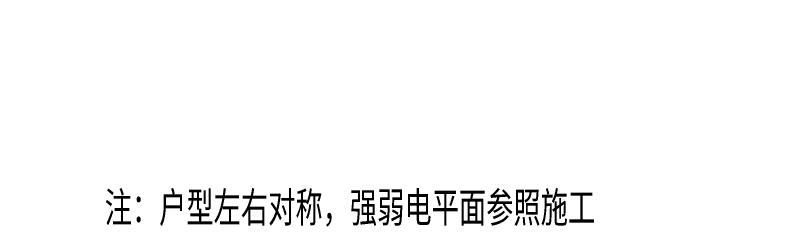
# Model space of a CAD drawing. Extents: x 2803505 to 5851001, y -1372902 to 24339.
# Drawn here: x 3475544 to 3484475, y -777225 to -774743 of the extents above; entities that cross this region are included whole.
import ezdxf
from ezdxf.xclip import XClip

# ---------------------------------------------------------------- set-up
doc = ezdxf.new("R2010")
doc.units = 0
doc.header["$LTSCALE"] = 1000
doc.header["$MEASUREMENT"] = 0
doc.header["$XCLIPFRAME"] = 2
doc.linetypes.add('DOTE', pattern=[2.4200000000000004, 2, -0.2, 0.02, -0.2])
doc.layers.get('0').update_dxf_attribs({"linetype": 'CONTINUOUS'})
doc.layers.add('!!DIM-照明', color=7, linetype='CONTINUOUS')
doc.layers.add('!!电气', color=1, linetype='CONTINUOUS')
doc.layers.add('DOTE', color=19, linetype='DOTE', lineweight=9)
doc.styles.add('_TEL_DIM', font='SIMPLEX', dxfattribs={"width": 0.8, "height": 3.5, "bigfont": 'HZTXT'})

# ---------------------------------------------------------------- blocks, each defined once
blk = doc.blocks.new('A$C74D73064')
at = {"layer": 'DOTE', "color": 252}
blk.add_line((196116.043700602, 26519.29986870533), (-86385.24772744626, 26519.29986870522), dxfattribs=at)
blk = doc.blocks.new('A$C7F3A17C0')
ref = blk.add_blockref('A$C74D73064', (61886.2688948838, 6790.932014730526))
XClip(ref).set_block_clipping_path([(-52083.80424523528, 10173.634474907187), (1916.182622306107, 29673.634473730403)])

msp = doc.modelspace()

# ---------------------------------------------------------------- block references
at = {"layer": '!!电气'}
msp.add_blockref('A$C7F3A17C0', (3244659.660867011, -808053.5751154526), dxfattribs=at)

# ---------------------------------------------------------------- texts
at = {"layer": '!!DIM-照明', "style": '_TEL_DIM', "width": 0.8}
msp.add_text('注：户型左右对称，强弱电平面参照施工', height=400, dxfattribs=at).set_placement((3476593.846954021, -777212.0329952894))

doc.saveas('drawing.dxf')
